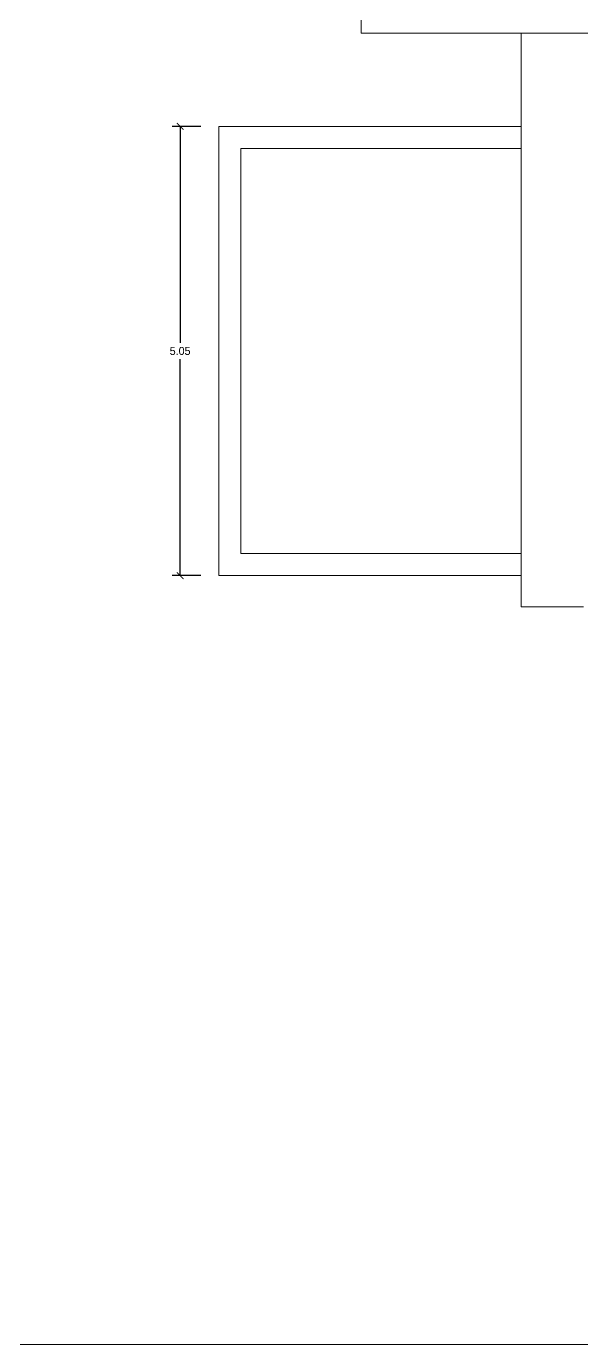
# Model space of a CAD drawing. Header units: metres. Extents: x 0 to 43.1, y 0 to 32.6.
# Drawn here: x 10.34 to 16.58, y 0 to 14.82 of the extents above; entities that cross this region are included whole.
import ezdxf

# ---------------------------------------------------------------- set-up
doc = ezdxf.new("R2010")
doc.units = ezdxf.units.M
for name, color, linetype, lineweight in [('Ceco.NET 55', 254, 'Continuous', 9), ('texture', 253, 'Continuous', 9), ('wall low', 140, 'Continuous', 20)]:
    doc.layers.add(name, color=color, linetype=linetype, lineweight=lineweight)
doc.dimstyles.new('Ceco.NET', dxfattribs={"dimscale": 0.5, "dimtxt": 0.18, "dimasz": 0.15, "dimexe": 0.18, "dimexo": 0.4, "dimgap": 0.09, "dimtad": 0, "dimtih": 1, "dimtoh": 1, "dimzin": 0, "dimdsep": 46, "dimtxsty": 'Standard', "dimblk": 'ARCHTICK', "dimcen": 0.09, "dimclrd": 256, "dimclre": 256, "dimadec": 0, "dimazin": 0, "dimtfac": 1, "dimtofl": 0, "dimtmove": 0, "dimatfit": 3, "dimfxl": 0, "dimtolj": 1, "dimtzin": 0, "dimarcsym": 0})

# ---------------------------------------------------------------- blocks, each defined once
blk = doc.blocks.new('_ArchTick')
at = {"color": 0, "const_width": 0.15}
blk.add_lwpolyline([(-0.5, -0.5), (0.5, 0.5)], dxfattribs=at)
blk = doc.blocks.new('*D11')
at = {"layer": 'Defpoints', "color": 0, "ltscale": 0.3}
for p in [(12.501, 13.696), (12.067, 8.646), (12.501, 8.646)]:
    blk.add_point(p, dxfattribs=at)
at = {"layer": 'texture', "lineweight": -2, "ltscale": 0.3}
for p, q in [((12.301, 13.696), (11.977, 13.696)), ((12.067, 13.696), (12.067, 11.262)), ((12.067, 8.646), (12.067, 11.08)), ((12.301, 8.646), (11.977, 8.646))]:
    blk.add_line(p, q, dxfattribs=at)
at = {"layer": 'texture', "lineweight": -2, "ltscale": 0.3, "xscale": 0.075, "yscale": 0.075, "zscale": 0.075}
for p, rotation in [((12.067, 13.696), 90), ((12.067, 8.646), 270)]:
    blk.add_blockref('_ArchTick', p, dxfattribs=dict(at, rotation=rotation))
at = {"layer": 'texture', "color": 0, "ltscale": 0.3, "insert": (12.067, 11.171), "char_height": 0.09, "attachment_point": 5}
blk.add_mtext('\\A1;5.05', dxfattribs=at)
blk = doc.blocks.new('piso 3')
at = {"layer": 'Ceco.NET 55', "ltscale": 0.3}
blk.add_lwpolyline([(43.1, 0), (0, 0), (0, 32.6), (43.1, 32.6)], dxfattribs=at)
at = {"layer": 'wall low'}
for p, q in [((14.101, 14.746), (14.101, 17.646)), ((14.101, 14.746), (36.701, 14.746)), ((15.901, 8.296), (15.901, 14.746)), ((12.501, 8.646), (12.501, 13.696)), ((12.501, 13.696), (15.901, 13.696)), ((12.751, 13.446), (15.901, 13.446)), ((12.751, 8.896), (12.751, 13.446)), ((15.901, 8.896), (12.751, 8.896)), ((15.901, 8.646), (12.501, 8.646)), ((16.601, 8.296), (15.901, 8.296))]:
    blk.add_line(p, q, dxfattribs=at)
at = {"layer": 'texture', "ltscale": 0.3}
dim = blk.add_aligned_dim(p1=(12.501, 13.696), p2=(12.501, 8.646), distance=-0.434, dimstyle='Ceco.NET', dxfattribs=at)
dim.commit()
dim.dimension.update_dxf_attribs({"geometry": '*D11', "text_midpoint": (12.067, 11.171)})

msp = doc.modelspace()

# ---------------------------------------------------------------- block references
msp.add_blockref('piso 3', (0, 0))

doc.saveas('drawing.dxf')
